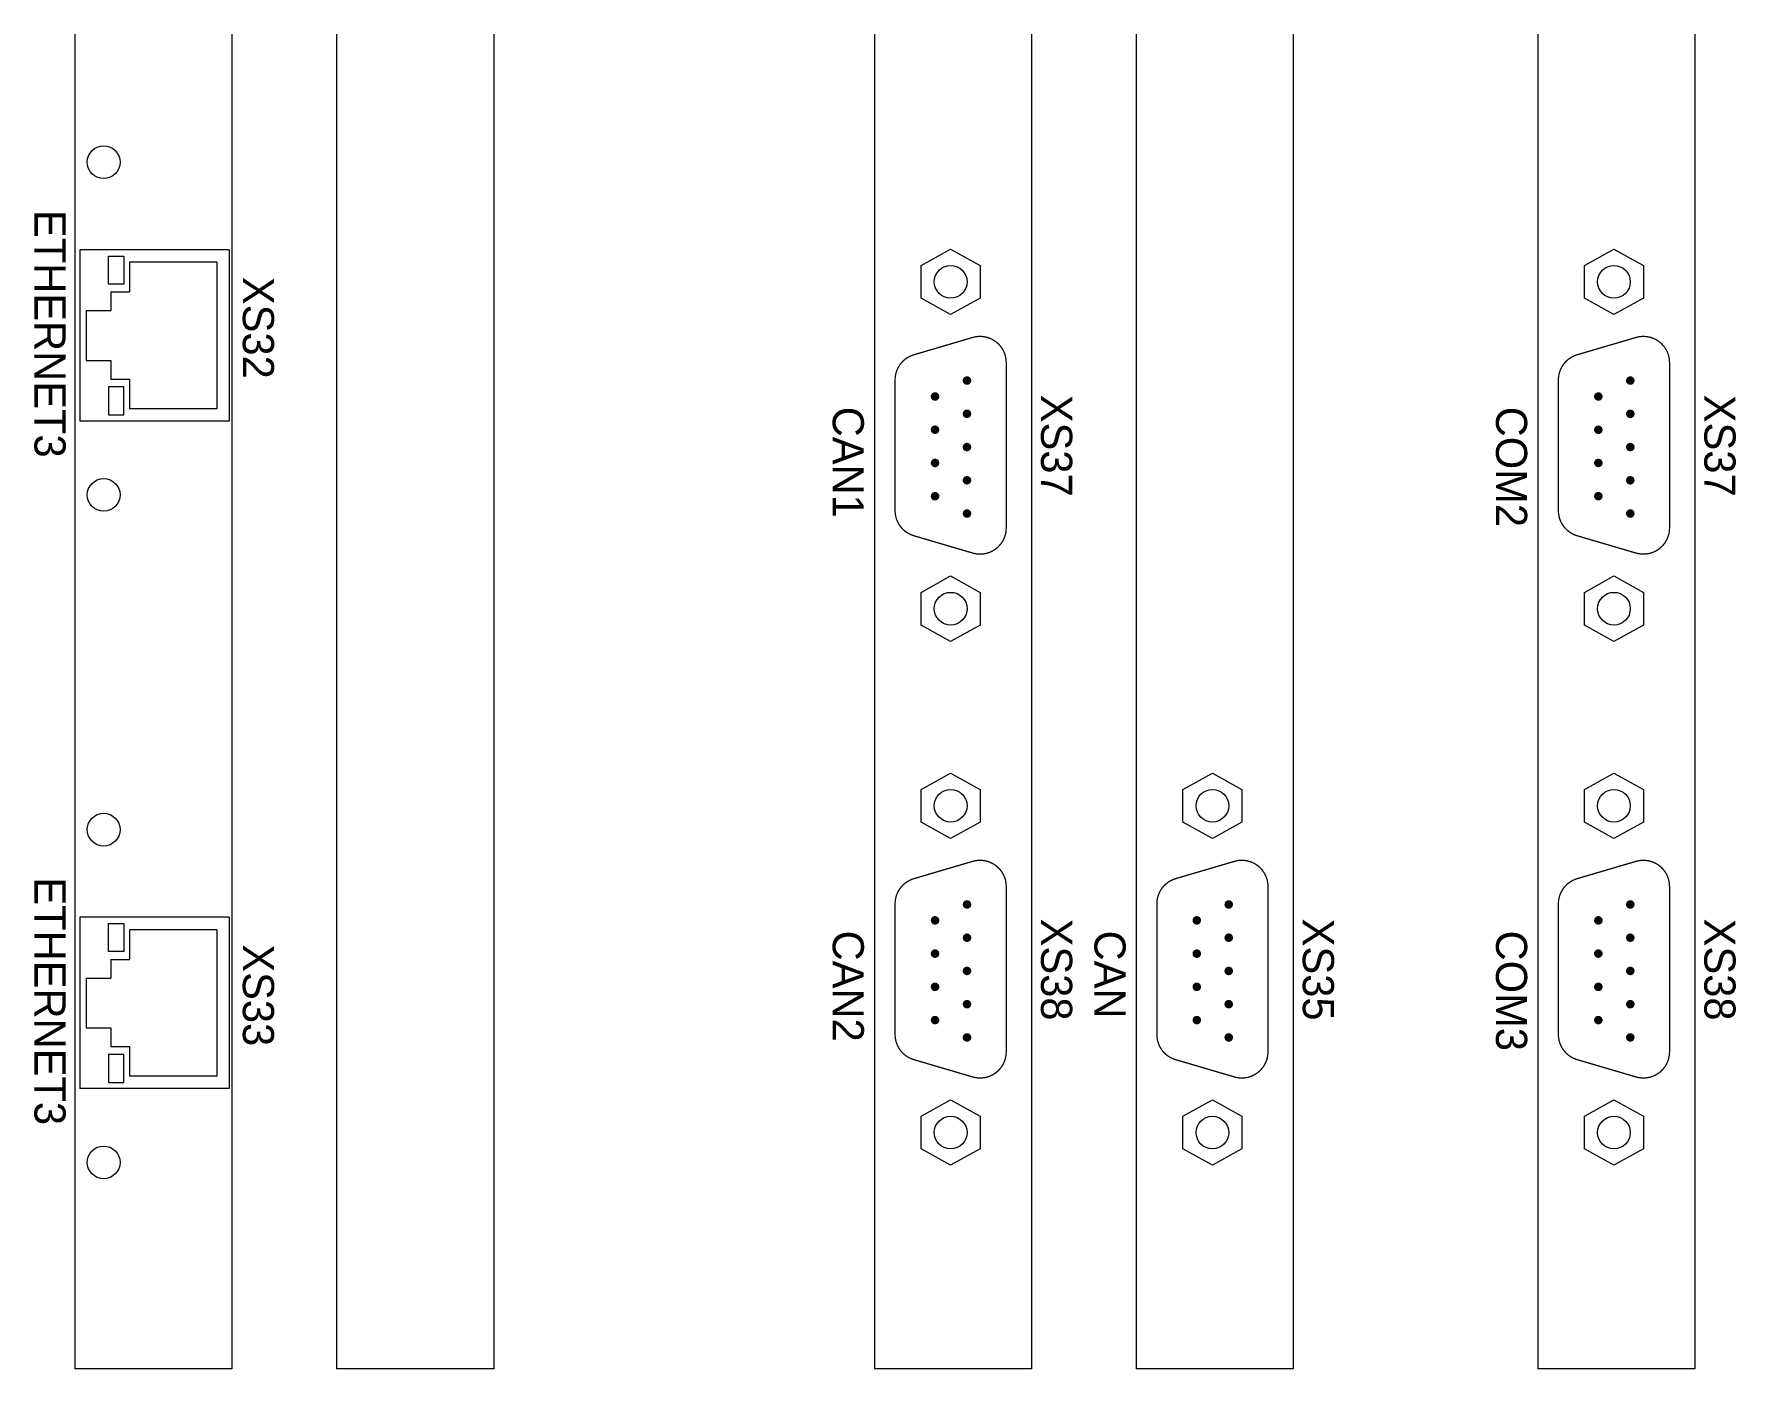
# Model space of a CAD drawing. Extents: x -2364 to 9601, y -871 to 1549.
# Drawn here: x 1536.8 to 1673.3, y -349.3 to -242.2 of the extents above; entities that cross this region are included whole.
import ezdxf

# ---------------------------------------------------------------- set-up
doc = ezdxf.new("R2010")
doc.units = 0
doc.layers.get('0').update_dxf_attribs({"linetype": 'CONTINUOUS'})
doc.layers.add('NRS', color=1, linetype='CONTINUOUS')

msp = doc.modelspace()

# ---------------------------------------------------------------- linework, layer by layer
at = {"color": 7, "lineweight": 13}
for p, q in [((1540.03224, -242.15681), (1540.03224, -349.28828)), ((1540.03224, -242.15681), (1540.03224, -349.28828)), ((1552.63595, -242.15681), (1552.63595, -349.28828)), ((1552.63595, -242.15681), (1552.63595, -349.28828)), ((1552.63595, -242.15681), (1552.63595, -349.28828)), ((1552.63595, -242.15681), (1552.63595, -349.28828)), ((1561.03841, -242.15681), (1561.03841, -349.28828)), ((1561.03841, -242.15681), (1561.03841, -349.28828)), ((1561.03841, -242.15681), (1561.03841, -349.28828)), ((1573.64212, -242.15681), (1573.64212, -349.28828)), ((1573.64212, -242.15681), (1573.64212, -349.28828)), ((1573.64212, -242.15681), (1573.64212, -349.28828)), ((1573.64212, -242.15681), (1573.64212, -349.28828)), ((1573.64212, -242.15681), (1573.64212, -349.28828)), ((1573.64212, -242.15681), (1573.64212, -349.28828)), ((1604.20346, -242.15681), (1604.20346, -349.28828)), ((1604.20346, -242.15681), (1604.20346, -349.28828)), ((1604.20346, -242.15681), (1604.20346, -349.28828)), ((1616.80717, -242.15681), (1616.80717, -349.28828)), ((1616.80717, -242.15681), (1616.80717, -349.28828)), ((1616.80717, -242.15681), (1616.80717, -349.28828)), ((1616.80717, -242.15681), (1616.80717, -349.28828)), ((1616.80717, -242.15681), (1616.80717, -349.28828)), ((1616.80717, -242.15681), (1616.80717, -349.28828)), ((1625.20963, -242.15681), (1625.20963, -349.28828)), ((1625.20963, -242.15681), (1625.20963, -349.28828)), ((1625.20963, -242.15681), (1625.20963, -349.28828)), ((1637.81334, -242.15681), (1637.81334, -349.28828)), ((1637.81334, -242.15681), (1637.81334, -349.28828)), ((1637.81334, -242.15681), (1637.81334, -349.28828)), ((1637.81334, -242.15681), (1637.81334, -349.28828)), ((1637.81334, -242.15681), (1637.81334, -349.28828)), ((1637.81334, -242.15681), (1637.81334, -349.28828)), ((1657.4354, -242.15681), (1657.4354, -349.28828)), ((1657.4354, -242.15681), (1657.4354, -349.28828)), ((1657.4354, -242.15681), (1657.4354, -349.28828)), ((1670.03911, -242.15681), (1670.03911, -349.28828)), ((1670.03911, -242.15681), (1670.03911, -349.28828)), ((1670.03911, -242.15681), (1670.03911, -349.28828)), ((1670.03911, -242.15681), (1670.03911, -349.28828)), ((1670.03911, -242.15681), (1670.03911, -349.28828)), ((1670.03911, -242.15681), (1670.03911, -349.28828)), ((1540.42535, -259.47591), (1540.42535, -273.22591)), ((1552.42535, -259.47591), (1540.42535, -259.47591)), ((1552.42535, -259.47591), (1552.42535, -273.22591)), ((1607.95465, -260.73289), (1610.31524, -259.42145)), ((1610.31524, -259.42145), (1612.67583, -260.73289)), ((1661.18659, -260.73289), (1663.54718, -259.42145)), ((1663.54718, -259.42145), (1665.90777, -260.73289)), ((1542.7225, -262.22591), (1542.7225, -259.97591)), ((1542.7225, -259.97591), (1543.9725, -259.97591)), ((1543.9725, -259.97591), (1543.9725, -262.22591)), ((1544.42535, -260.47591), (1544.42535, -262.85091)), ((1551.42535, -260.47591), (1544.42535, -260.47591)), ((1551.42535, -260.47591), (1551.42535, -272.22591)), ((1607.95465, -263.35576), (1607.95465, -260.73289)), ((1612.67583, -260.73289), (1612.67583, -263.35576)), ((1661.18659, -263.35576), (1661.18659, -260.73289)), ((1665.90777, -260.73289), (1665.90777, -263.35576)), ((1543.9725, -262.22591), (1542.7225, -262.22591)), ((1542.92535, -262.85091), (1544.42535, -262.85091)), ((1542.92535, -262.85091), (1542.92535, -264.35091)), ((1610.31524, -264.6672), (1607.95465, -263.35576)), ((1612.67583, -263.35576), (1610.31524, -264.6672)), ((1663.54718, -264.6672), (1661.18659, -263.35576)), ((1665.90777, -263.35576), (1663.54718, -264.6672)), ((1540.92535, -264.35091), (1540.92535, -268.35091)), ((1540.92535, -264.35091), (1542.92535, -264.35091)), ((1540.92535, -268.35091), (1542.92535, -268.35091)), ((1542.92535, -268.35091), (1542.92535, -269.85091)), ((1542.92535, -269.85091), (1544.42535, -269.85091)), ((1544.42535, -269.85091), (1544.42535, -272.22591)), ((1543.9725, -270.47591), (1542.7225, -270.47591)), ((1542.7225, -270.47591), (1542.7225, -272.72591)), ((1543.9725, -272.72591), (1543.9725, -270.47591)), ((1542.7225, -272.72591), (1543.9725, -272.72591)), ((1551.42535, -272.22591), (1544.42535, -272.22591)), ((1552.42535, -273.22591), (1540.42535, -273.22591)), ((1607.95465, -286.96164), (1610.31524, -285.6502)), ((1610.31524, -285.6502), (1612.67583, -286.96164)), ((1661.18659, -286.96164), (1663.54718, -285.6502)), ((1663.54718, -285.6502), (1665.90777, -286.96164)), ((1607.95465, -289.58451), (1607.95465, -286.96164)), ((1612.67583, -286.96164), (1612.67583, -289.58451)), ((1661.18659, -289.58451), (1661.18659, -286.96164)), ((1665.90777, -286.96164), (1665.90777, -289.58451)), ((1610.31524, -290.89595), (1607.95465, -289.58451)), ((1612.67583, -289.58451), (1610.31524, -290.89595)), ((1663.54718, -290.89595), (1661.18659, -289.58451)), ((1665.90777, -289.58451), (1663.54718, -290.89595)), ((1607.95465, -302.77693), (1610.31524, -301.46549)), ((1610.31524, -301.46549), (1612.67583, -302.77693)), ((1628.96082, -302.77693), (1631.32141, -301.46549)), ((1631.32141, -301.46549), (1633.682, -302.77693)), ((1661.18659, -302.77693), (1663.54718, -301.46549)), ((1663.54718, -301.46549), (1665.90777, -302.77693)), ((1607.95465, -305.3998), (1607.95465, -302.77693)), ((1612.67583, -302.77693), (1612.67583, -305.3998)), ((1628.96082, -305.3998), (1628.96082, -302.77693)), ((1633.682, -302.77693), (1633.682, -305.3998)), ((1661.18659, -305.3998), (1661.18659, -302.77693)), ((1665.90777, -302.77693), (1665.90777, -305.3998)), ((1610.31524, -306.71124), (1607.95465, -305.3998)), ((1612.67583, -305.3998), (1610.31524, -306.71124)), ((1631.32141, -306.71124), (1628.96082, -305.3998)), ((1633.682, -305.3998), (1631.32141, -306.71124)), ((1663.54718, -306.71124), (1661.18659, -305.3998)), ((1665.90777, -305.3998), (1663.54718, -306.71124)), ((1540.42535, -313.04165), (1540.42535, -326.79165)), ((1552.42535, -313.04165), (1540.42535, -313.04165)), ((1542.7225, -315.79165), (1542.7225, -313.54165)), ((1542.7225, -313.54165), (1543.9725, -313.54165)), ((1543.9725, -313.54165), (1543.9725, -315.79165)), ((1544.42535, -314.04165), (1544.42535, -316.41665)), ((1551.42535, -314.04165), (1544.42535, -314.04165)), ((1551.42535, -314.04165), (1551.42535, -325.79165)), ((1552.42535, -313.04165), (1552.42535, -326.79165)), ((1543.9725, -315.79165), (1542.7225, -315.79165)), ((1542.92535, -316.41665), (1544.42535, -316.41665)), ((1542.92535, -316.41665), (1542.92535, -317.91665)), ((1540.92535, -317.91665), (1540.92535, -321.91665)), ((1540.92535, -317.91665), (1542.92535, -317.91665)), ((1540.92535, -321.91665), (1542.92535, -321.91665)), ((1542.92535, -321.91665), (1542.92535, -323.41665)), ((1542.92535, -323.41665), (1544.42535, -323.41665)), ((1544.42535, -323.41665), (1544.42535, -325.79165)), ((1543.9725, -324.04165), (1542.7225, -324.04165)), ((1542.7225, -324.04165), (1542.7225, -326.29165)), ((1543.9725, -326.29165), (1543.9725, -324.04165)), ((1542.7225, -326.29165), (1543.9725, -326.29165)), ((1551.42535, -325.79165), (1544.42535, -325.79165)), ((1552.42535, -326.79165), (1540.42535, -326.79165)), ((1607.95465, -329.00568), (1610.31524, -327.69424)), ((1610.31524, -327.69424), (1612.67583, -329.00568)), ((1628.96082, -329.00568), (1631.32141, -327.69424)), ((1631.32141, -327.69424), (1633.682, -329.00568)), ((1661.18659, -329.00568), (1663.54718, -327.69424)), ((1663.54718, -327.69424), (1665.90777, -329.00568)), ((1607.95465, -331.62856), (1607.95465, -329.00568)), ((1612.67583, -329.00568), (1612.67583, -331.62856)), ((1628.96082, -331.62856), (1628.96082, -329.00568)), ((1633.682, -329.00568), (1633.682, -331.62856)), ((1661.18659, -331.62856), (1661.18659, -329.00568)), ((1665.90777, -329.00568), (1665.90777, -331.62856)), ((1610.31524, -332.93999), (1607.95465, -331.62856)), ((1612.67583, -331.62856), (1610.31524, -332.93999)), ((1631.32141, -332.93999), (1628.96082, -331.62856)), ((1633.682, -331.62856), (1631.32141, -332.93999)), ((1663.54718, -332.93999), (1661.18659, -331.62856)), ((1665.90777, -331.62856), (1663.54718, -332.93999)), ((1552.63595, -349.28828), (1540.03224, -349.28828)), ((1552.63595, -349.28828), (1540.03224, -349.28828)), ((1573.64212, -349.28828), (1561.03841, -349.28828)), ((1616.80717, -349.28828), (1604.20346, -349.28828)), ((1616.80717, -349.28828), (1604.20346, -349.28828)), ((1637.81334, -349.28828), (1625.20963, -349.28828)), ((1637.81334, -349.28828), (1625.20963, -349.28828)), ((1670.03911, -349.28828), (1657.4354, -349.28828)), ((1670.03911, -349.28828), (1657.4354, -349.28828))]:
    msp.add_line(p, q, dxfattribs=at)
for points, const_width in [([(1614.77413, -268.52067), (1614.77413, -281.79673, -0.500705616), (1612.08376, -283.80977), (1607.36258, -282.42118, -0.332706414), (1605.85635, -280.40815), (1605.85635, -269.90925, -0.332706414), (1607.36258, -267.89622), (1612.08376, -266.50763, -0.500705616)], 0.10492), ([(1668.00607, -268.52067), (1668.00607, -281.79673, -0.500705616), (1665.3157, -283.80977), (1660.59452, -282.42118, -0.332706414), (1659.08829, -280.40815), (1659.08829, -269.90925, -0.332706414), (1660.59452, -267.89622), (1665.3157, -266.50763, -0.500705616)], 0.10492), ([(1611.45433, -269.96677, 1), (1611.7967, -269.96677, 1)], 0.34237), ([(1664.68627, -269.96677, 1), (1665.02865, -269.96677, 1)], 0.34237), ([(1608.89055, -271.24493, 1), (1609.23292, -271.24493, 1)], 0.34237), ([(1662.12249, -271.24493, 1), (1662.46486, -271.24493, 1)], 0.34237), ([(1611.45433, -272.63456, 1), (1611.7967, -272.63456, 1)], 0.34237), ([(1664.68627, -272.63456, 1), (1665.02865, -272.63456, 1)], 0.34237), ([(1608.89055, -273.91272, 1), (1609.23292, -273.91272, 1)], 0.34237), ([(1662.12249, -273.91272, 1), (1662.46486, -273.91272, 1)], 0.34237), ([(1611.45433, -275.30234, 1), (1611.7967, -275.30234, 1)], 0.34237), ([(1664.68627, -275.30234, 1), (1665.02865, -275.30234, 1)], 0.34237), ([(1608.89055, -276.5805, 1), (1609.23292, -276.5805, 1)], 0.34237), ([(1662.12249, -276.5805, 1), (1662.46486, -276.5805, 1)], 0.34237), ([(1611.45433, -277.97012, 1), (1611.7967, -277.97012, 1)], 0.34237), ([(1664.68627, -277.97012, 1), (1665.02865, -277.97012, 1)], 0.34237), ([(1608.89055, -279.24828, 1), (1609.23292, -279.24828, 1)], 0.34237), ([(1662.12249, -279.24828, 1), (1662.46486, -279.24828, 1)], 0.34237), ([(1611.45433, -280.63791, 1), (1611.7967, -280.63791, 1)], 0.34237), ([(1664.68627, -280.63791, 1), (1665.02865, -280.63791, 1)], 0.34237), ([(1614.77413, -310.56471), (1614.77413, -323.84077, -0.500705616), (1612.08376, -325.85381), (1607.36258, -324.46523, -0.332706414), (1605.85635, -322.45219), (1605.85635, -311.95329, -0.332706414), (1607.36258, -309.94026), (1612.08376, -308.55168, -0.500705616)], 0.10492), ([(1635.7803, -310.56471), (1635.7803, -323.84077, -0.500705616), (1633.08993, -325.85381), (1628.36875, -324.46523, -0.332706414), (1626.86252, -322.45219), (1626.86252, -311.95329, -0.332706414), (1628.36875, -309.94026), (1633.08993, -308.55168, -0.500705616)], 0.10492), ([(1668.00607, -310.56471), (1668.00607, -323.84077, -0.500705616), (1665.3157, -325.85381), (1660.59452, -324.46523, -0.332706414), (1659.08829, -322.45219), (1659.08829, -311.95329, -0.332706414), (1660.59452, -309.94026), (1665.3157, -308.55168, -0.500705616)], 0.10492), ([(1611.45433, -312.01082, 1), (1611.7967, -312.01082, 1)], 0.34237), ([(1632.4605, -312.01082, 1), (1632.80287, -312.01082, 1)], 0.34237), ([(1664.68627, -312.01082, 1), (1665.02865, -312.01082, 1)], 0.34237), ([(1608.89055, -313.28897, 1), (1609.23292, -313.28897, 1)], 0.34237), ([(1629.89672, -313.28897, 1), (1630.23909, -313.28897, 1)], 0.34237), ([(1662.12249, -313.28897, 1), (1662.46486, -313.28897, 1)], 0.34237), ([(1611.45433, -314.6786, 1), (1611.7967, -314.6786, 1)], 0.34237), ([(1632.4605, -314.6786, 1), (1632.80287, -314.6786, 1)], 0.34237), ([(1664.68627, -314.6786, 1), (1665.02865, -314.6786, 1)], 0.34237), ([(1608.89055, -315.95676, 1), (1609.23292, -315.95676, 1)], 0.34237), ([(1629.89672, -315.95676, 1), (1630.23909, -315.95676, 1)], 0.34237), ([(1662.12249, -315.95676, 1), (1662.46486, -315.95676, 1)], 0.34237), ([(1611.45433, -317.34638, 1), (1611.7967, -317.34638, 1)], 0.34237), ([(1632.4605, -317.34638, 1), (1632.80287, -317.34638, 1)], 0.34237), ([(1664.68627, -317.34638, 1), (1665.02865, -317.34638, 1)], 0.34237), ([(1608.89055, -318.62454, 1), (1609.23292, -318.62454, 1)], 0.34237), ([(1629.89672, -318.62454, 1), (1630.23909, -318.62454, 1)], 0.34237), ([(1662.12249, -318.62454, 1), (1662.46486, -318.62454, 1)], 0.34237), ([(1608.89055, -321.29233, 1), (1609.23292, -321.29233, 1)], 0.34237), ([(1611.45433, -320.01417, 1), (1611.7967, -320.01417, 1)], 0.34237), ([(1629.89672, -321.29233, 1), (1630.23909, -321.29233, 1)], 0.34237), ([(1632.4605, -320.01417, 1), (1632.80287, -320.01417, 1)], 0.34237), ([(1662.12249, -321.29233, 1), (1662.46486, -321.29233, 1)], 0.34237), ([(1664.68627, -320.01417, 1), (1665.02865, -320.01417, 1)], 0.34237), ([(1611.45433, -322.68195, 1), (1611.7967, -322.68195, 1)], 0.34237), ([(1632.4605, -322.68195, 1), (1632.80287, -322.68195, 1)], 0.34237), ([(1664.68627, -322.68195, 1), (1665.02865, -322.68195, 1)], 0.34237)]:
    msp.add_lwpolyline(points, format="xyb", close=True, dxfattribs=dict(at, const_width=const_width))
for centre in [(1542.34192, -252.44225), (1610.31524, -262.04432), (1663.54718, -262.04432), (1542.34192, -279.14402), (1610.31524, -288.27308), (1663.54718, -288.27308), (1610.31524, -304.08837), (1631.32141, -304.08837), (1663.54718, -304.08837), (1542.34192, -306.00799), (1610.31524, -330.31712), (1631.32141, -330.31712), (1663.54718, -330.31712), (1542.34192, -332.70976)]:
    msp.add_circle(centre, 1.31144, dxfattribs=at)

# ---------------------------------------------------------------- texts
at = {"layer": 'NRS', "color": 7, "lineweight": 13}
for s, p in [('ETHERNET3', (1536.79011, -256.27456)), ('XS32', (1553.511, -261.64367)), ('XS37', (1617.5681, -271.10422)), ('XS37', (1670.80004, -271.10422)), ('CAN1', (1600.84721, -272.06514)), ('COM2', (1654.07915, -272.06514)), ('ETHERNET3', (1536.79011, -309.8403)), ('XS38', (1617.5681, -313.14826)), ('XS35', (1638.57427, -313.14826)), ('XS38', (1670.80004, -313.14826)), ('XS33', (1553.511, -315.20941)), ('CAN2', (1600.84721, -314.10918)), ('CAN', (1621.85338, -314.10918)), ('COM3', (1654.07915, -314.10918))]:
    msp.add_text(s, height=2.5, rotation=270, dxfattribs=at).set_placement(p)

doc.saveas('drawing.dxf')
